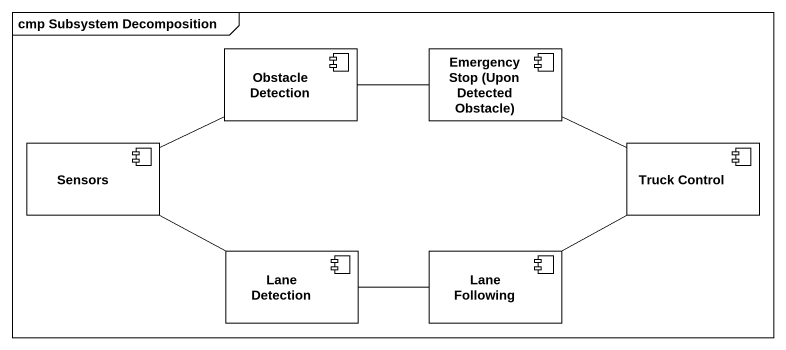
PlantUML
@startuml
mainframe cmp Subsystem Decomposition
component "Obstacle Detection" as Obstacle_Detection
component "Emergency Stop (Upon Detected Obstacle)" as Emergency_Stop_Upon
component Sensors
component "Truck Control" as Truck_Control
component "Lane Detection" as Lane_Detection
component "Lane Following" as Lane_Following
Obstacle_Detection -right- Emergency_Stop_Upon
Emergency_Stop_Upon -right- Truck_Control
Sensors -right- Obstacle_Detection
Sensors -right- Lane_Detection
Lane_Detection -right- Lane_Following
Lane_Following -right- Truck_Control
@enduml
